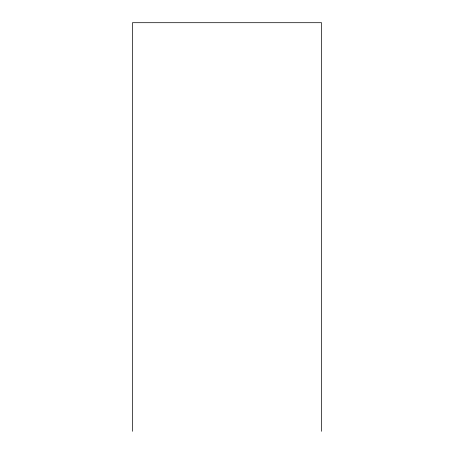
<?xml version="1.0" encoding="UTF-8"?>
<svg xmlns="http://www.w3.org/2000/svg" width="454" height="454" viewBox="0 0 454 454"><rect width="100%" height="100%" fill="white"/><g stroke="black" fill="none" stroke-linecap="round" stroke-linejoin="round"><path stroke-width="0.68" d="M321.534 431.3L321.534 22.7L132.466 22.7L132.466 431.3"/></g></svg>
